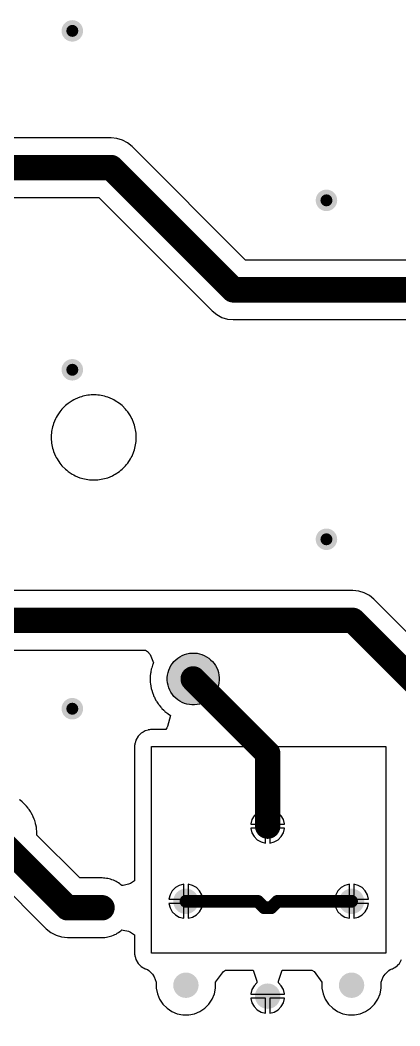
# Model space of a CAD drawing. Header units: inches. Extents: x 4.53 to 13.89, y 0.79 to 10.58.
# Drawn here: x 7.753 to 8.635, y 4.775 to 7.112 of the extents above; entities that cross this region are included whole.
import ezdxf

# ---------------------------------------------------------------- set-up
doc = ezdxf.new("R2010")
doc.units = ezdxf.units.IN
doc.header["$MEASUREMENT"] = 0
for name, color, linetype in [('Pad Holes', 156, 'Continuous'), ('Top Layer', 1, 'Continuous'), ('Via Holes', 16, 'Continuous')]:
    doc.layers.add(name, color=color, linetype=linetype)

# ---------------------------------------------------------------- blocks, each defined once
blk = doc.blocks.new('TEST_POINT_1_5MM_15')
at = {"layer": 'Top Layer'}
blk.add_hatch(color=1, dxfattribs=at).paths.add_polyline_path([(-0.003, -0.0602), (-0.0088, -0.0596), (-0.0146, -0.0585), (-0.0203, -0.0568), (-0.0258, -0.0545), (-0.031, -0.0517), (-0.0359, -0.0484), (-0.0405, -0.0447), (-0.0447, -0.0405), (-0.0484, -0.0359), (-0.0517, -0.031), (-0.0545, -0.0258), (-0.0568, -0.0203), (-0.0585, -0.0146), (-0.0596, -0.0088), (-0.0602, -0.003), (-0.0602, 0), (-0.0602, 0.003), (-0.0596, 0.0088), (-0.0585, 0.0146), (-0.0568, 0.0203), (-0.0545, 0.0258), (-0.0517, 0.031), (-0.0484, 0.0359), (-0.0447, 0.0405), (-0.0405, 0.0447), (-0.0359, 0.0484), (-0.031, 0.0517), (-0.0258, 0.0545), (-0.0203, 0.0568), (-0.0146, 0.0585), (-0.0088, 0.0596), (-0.003, 0.0602), (0, 0.0602), (0.003, 0.0602), (0.0088, 0.0596), (0.0146, 0.0585), (0.0203, 0.0568), (0.0258, 0.0545), (0.031, 0.0517), (0.0359, 0.0484), (0.0405, 0.0447), (0.0447, 0.0405), (0.0484, 0.0359), (0.0517, 0.031), (0.0545, 0.0258), (0.0568, 0.0203), (0.0585, 0.0146), (0.0596, 0.0088), (0.0602, 0.003), (0.0602, 0), (0.0602, -0.003), (0.0596, -0.0088), (0.0585, -0.0146), (0.0568, -0.0203), (0.0545, -0.0258), (0.0517, -0.031), (0.0484, -0.0359), (0.0447, -0.0405), (0.0405, -0.0447), (0.0359, -0.0484), (0.031, -0.0517), (0.0258, -0.0545), (0.0203, -0.0568), (0.0146, -0.0585), (0.0088, -0.0596), (0.003, -0.0602), (0, -0.0602)])
for p, q in [((-0.0405, 0.0447), (-0.0359, 0.0484)), ((-0.0359, 0.0484), (-0.031, 0.0517)), ((-0.031, 0.0517), (-0.0258, 0.0545)), ((-0.0258, 0.0545), (-0.0203, 0.0568)), ((-0.0203, 0.0568), (-0.0146, 0.0585)), ((-0.0146, 0.0585), (-0.0088, 0.0596)), ((-0.0088, 0.0596), (-0.003, 0.0602)), ((-0.003, 0.0602), (0, 0.0602)), ((0, 0.0602), (0.003, 0.0602)), ((0.003, 0.0602), (0.0088, 0.0596)), ((0.0088, 0.0596), (0.0146, 0.0585)), ((0.0146, 0.0585), (0.0203, 0.0568)), ((0.0203, 0.0568), (0.0258, 0.0545)), ((0.0258, 0.0545), (0.031, 0.0517)), ((0.031, 0.0517), (0.0359, 0.0484)), ((0.0359, 0.0484), (0.0405, 0.0447)), ((-0.0568, 0.0203), (-0.0545, 0.0258)), ((-0.0545, 0.0258), (-0.0517, 0.031)), ((-0.0517, 0.031), (-0.0484, 0.0359)), ((-0.0484, 0.0359), (-0.0447, 0.0405)), ((-0.0447, 0.0405), (-0.0405, 0.0447)), ((0.0405, 0.0447), (0.0447, 0.0405)), ((0.0447, 0.0405), (0.0484, 0.0359)), ((0.0484, 0.0359), (0.0517, 0.031)), ((0.0517, 0.031), (0.0545, 0.0258)), ((0.0545, 0.0258), (0.0568, 0.0203)), ((-0.0602, 0.003), (-0.0596, 0.0088)), ((-0.0602, 0), (-0.0602, 0.003)), ((-0.0602, -0.003), (-0.0602, 0)), ((-0.0596, 0.0088), (-0.0585, 0.0146)), ((-0.0585, 0.0146), (-0.0568, 0.0203)), ((0.0568, 0.0203), (0.0585, 0.0146)), ((0.0585, 0.0146), (0.0596, 0.0088)), ((0.0596, 0.0088), (0.0602, 0.003)), ((0.0602, 0.003), (0.0602, 0)), ((0.0602, 0), (0.0602, -0.003)), ((-0.0596, -0.0088), (-0.0602, -0.003)), ((-0.0585, -0.0146), (-0.0596, -0.0088)), ((-0.0568, -0.0203), (-0.0585, -0.0146)), ((-0.0545, -0.0258), (-0.0568, -0.0203)), ((0.0568, -0.0203), (0.0545, -0.0258)), ((0.0585, -0.0146), (0.0568, -0.0203)), ((0.0596, -0.0088), (0.0585, -0.0146)), ((0.0602, -0.003), (0.0596, -0.0088)), ((-0.0517, -0.031), (-0.0545, -0.0258)), ((-0.0484, -0.0359), (-0.0517, -0.031)), ((-0.0447, -0.0405), (-0.0484, -0.0359)), ((-0.0405, -0.0447), (-0.0447, -0.0405)), ((-0.0359, -0.0484), (-0.0405, -0.0447)), ((0.0405, -0.0447), (0.0359, -0.0484)), ((0.0447, -0.0405), (0.0405, -0.0447)), ((0.0484, -0.0359), (0.0447, -0.0405)), ((0.0517, -0.031), (0.0484, -0.0359)), ((0.0545, -0.0258), (0.0517, -0.031)), ((-0.031, -0.0517), (-0.0359, -0.0484)), ((-0.0258, -0.0545), (-0.031, -0.0517)), ((-0.0203, -0.0568), (-0.0258, -0.0545)), ((-0.0146, -0.0585), (-0.0203, -0.0568)), ((-0.0088, -0.0596), (-0.0146, -0.0585)), ((-0.003, -0.0602), (-0.0088, -0.0596)), ((0, -0.0602), (-0.003, -0.0602)), ((0, -0.0602), (0, -0.0602)), ((0.003, -0.0602), (0, -0.0602)), ((0.0088, -0.0596), (0.003, -0.0602)), ((0.0146, -0.0585), (0.0088, -0.0596)), ((0.0203, -0.0568), (0.0146, -0.0585)), ((0.0258, -0.0545), (0.0203, -0.0568)), ((0.031, -0.0517), (0.0258, -0.0545)), ((0.0359, -0.0484), (0.031, -0.0517))]:
    blk.add_line(p, q, dxfattribs=at)
blk = doc.blocks.new('RES_2W_VERTICAL_96')
at = {"layer": 'Pad Holes'}
h = blk.add_hatch(color=7, dxfattribs=at)
edge = h.paths.add_edge_path()
edge.add_arc((0, 0), 0.0197, 0, 360)
h = blk.add_hatch(color=7, dxfattribs=at)
edge = h.paths.add_edge_path()
edge.add_arc((0.195, 0), 0.0197, 0, 360)
at = {"layer": 'Top Layer'}
h = blk.add_hatch(color=1, dxfattribs=at)
edge = h.paths.add_edge_path()
edge.add_arc((0, 0), 0.0295, 0, 360)
h = blk.add_hatch(color=1, dxfattribs=at)
edge = h.paths.add_edge_path()
edge.add_arc((0.195, 0), 0.0295, 0, 360)
blk = doc.blocks.new('RES_2W_VERTICAL_100')
at = {"layer": 'Pad Holes'}
h = blk.add_hatch(color=7, dxfattribs=at)
edge = h.paths.add_edge_path()
edge.add_arc((0, 0), 0.0197, 0, 360)
h = blk.add_hatch(color=7, dxfattribs=at)
edge = h.paths.add_edge_path()
edge.add_arc((0.195, 0), 0.0197, 0, 360)
at = {"layer": 'Top Layer'}
h = blk.add_hatch(color=1, dxfattribs=at)
edge = h.paths.add_edge_path()
edge.add_arc((0, 0), 0.0295, 0, 360)
h = blk.add_hatch(color=1, dxfattribs=at)
edge = h.paths.add_edge_path()
edge.add_arc((0.195, 0), 0.0295, 0, 360)
blk = doc.blocks.new('CAP_PANASSONIC_100N_450V_106')
at = {"layer": 'Pad Holes'}
h = blk.add_hatch(color=7, dxfattribs=at)
edge = h.paths.add_edge_path()
edge.add_arc((0, 0), 0.0197, 0, 360)
h = blk.add_hatch(color=7, dxfattribs=at)
edge = h.paths.add_edge_path()
edge.add_arc((0.395, 0), 0.0197, 0, 360)
at = {"layer": 'Top Layer'}
h = blk.add_hatch(color=1, dxfattribs=at)
edge = h.paths.add_edge_path()
edge.add_arc((0, 0), 0.0295, 0, 360)
h = blk.add_hatch(color=1, dxfattribs=at)
edge = h.paths.add_edge_path()
edge.add_arc((0.395, 0), 0.0295, 0, 360)
blk = doc.blocks.new('CAP_PANASSONIC_100N_450V_118')
at = {"layer": 'Pad Holes'}
h = blk.add_hatch(color=7, dxfattribs=at)
edge = h.paths.add_edge_path()
edge.add_arc((0, 0), 0.0197, 0, 360)
h = blk.add_hatch(color=7, dxfattribs=at)
edge = h.paths.add_edge_path()
edge.add_arc((0.395, 0), 0.0197, 0, 360)
at = {"layer": 'Top Layer'}
h = blk.add_hatch(color=1, dxfattribs=at)
edge = h.paths.add_edge_path()
edge.add_arc((0, 0), 0.0295, 0, 360)
h = blk.add_hatch(color=1, dxfattribs=at)
edge = h.paths.add_edge_path()
edge.add_arc((0.395, 0), 0.0295, 0, 360)

msp = doc.modelspace()

# ---------------------------------------------------------------- hatches: boundary and pattern name
at = {"layer": 'Top Layer'}
h = msp.add_hatch(color=1, dxfattribs=at)
edge = h.paths.add_edge_path()
edge.add_arc((7.874, 7.0866), 0.025, 0, 360)
h = msp.add_hatch(color=1, dxfattribs=at)
edge = h.paths.add_edge_path()
edge.add_arc((8.4646, 6.6929), 0.025, 0, 360)
h = msp.add_hatch(color=1, dxfattribs=at)
edge = h.paths.add_edge_path()
edge.add_arc((7.874, 6.2992), 0.025, 0, 360)
h = msp.add_hatch(color=1, dxfattribs=at)
edge = h.paths.add_edge_path()
edge.add_arc((8.4646, 5.9055), 0.025, 0, 360)
h = msp.add_hatch(color=1, dxfattribs=at)
edge = h.paths.add_edge_path()
edge.add_arc((7.874, 5.5118), 0.025, 0, 360)
at = {"layer": 'Via Holes'}
h = msp.add_hatch(color=7, dxfattribs=at)
edge = h.paths.add_edge_path()
edge.add_arc((7.874, 7.0866), 0.014, 0, 360)
h = msp.add_hatch(color=7, dxfattribs=at)
edge = h.paths.add_edge_path()
edge.add_arc((8.4646, 6.6929), 0.014, 0, 360)
h = msp.add_hatch(color=7, dxfattribs=at)
edge = h.paths.add_edge_path()
edge.add_arc((7.874, 6.2992), 0.014, 0, 360)
h = msp.add_hatch(color=7, dxfattribs=at)
edge = h.paths.add_edge_path()
edge.add_arc((8.4646, 5.9055), 0.014, 0, 360)
h = msp.add_hatch(color=7, dxfattribs=at)
edge = h.paths.add_edge_path()
edge.add_arc((7.874, 5.5118), 0.014, 0, 360)

# ---------------------------------------------------------------- linework, layer by layer
at = {"layer": 'Top Layer'}
for p, q in [((7.964, 6.8382), (6.749, 6.8382)), ((7.9775, 6.8369), (7.964, 6.8382)), ((7.9905, 6.833), (7.9775, 6.8369)), ((8.0025, 6.8266), (7.9905, 6.833)), ((8.013, 6.818), (8.0025, 6.8266)), ((8.2767, 6.5542), (8.013, 6.818)), ((6.7777, 6.6998), (7.9353, 6.6998)), ((7.9353, 6.6998), (8.199, 6.436)), ((8.9868, 6.5542), (8.2767, 6.5542)), ((8.199, 6.436), (8.2095, 6.4274)), ((8.2095, 6.4274), (8.2215, 6.421)), ((8.2215, 6.421), (8.2345, 6.4171)), ((8.2345, 6.4171), (8.248, 6.4158)), ((8.248, 6.4158), (9.544, 6.4158)), ((7.9102, 6.24), (7.8988, 6.2377)), ((7.9141, 6.2403), (7.9102, 6.24)), ((7.918, 6.2408), (7.9141, 6.2403)), ((7.9296, 6.2408), (7.918, 6.2408)), ((7.9335, 6.2403), (7.9296, 6.2408)), ((7.9374, 6.24), (7.9335, 6.2403)), ((7.9488, 6.2377), (7.9374, 6.24)), ((7.8581, 6.2159), (7.8499, 6.2077)), ((7.8612, 6.2183), (7.8581, 6.2159)), ((7.8641, 6.2209), (7.8612, 6.2183)), ((7.8738, 6.2273), (7.8641, 6.2209)), ((7.8773, 6.2291), (7.8738, 6.2273)), ((7.8806, 6.231), (7.8773, 6.2291)), ((7.8914, 6.2355), (7.8806, 6.231)), ((7.8951, 6.2365), (7.8914, 6.2355)), ((7.8988, 6.2377), (7.8951, 6.2365)), ((7.9525, 6.2365), (7.9488, 6.2377)), ((7.9562, 6.2355), (7.9525, 6.2365)), ((7.967, 6.231), (7.9562, 6.2355)), ((7.9703, 6.2291), (7.967, 6.231)), ((7.9738, 6.2273), (7.9703, 6.2291)), ((7.9835, 6.2209), (7.9738, 6.2273)), ((7.9864, 6.2183), (7.9835, 6.2209)), ((7.9895, 6.2159), (7.9864, 6.2183)), ((7.9978, 6.2077), (7.9895, 6.2159)), ((7.8449, 6.2017), (7.8385, 6.192)), ((7.8475, 6.2046), (7.8449, 6.2017)), ((7.8499, 6.2077), (7.8475, 6.2046)), ((8.0001, 6.2046), (7.9978, 6.2077)), ((8.0027, 6.2017), (8.0001, 6.2046)), ((8.0092, 6.192), (8.0027, 6.2017)), ((7.8293, 6.1707), (7.8281, 6.167)), ((7.8303, 6.1744), (7.8293, 6.1707)), ((7.8348, 6.1852), (7.8303, 6.1744)), ((7.8367, 6.1885), (7.8348, 6.1852)), ((7.8385, 6.192), (7.8367, 6.1885)), ((8.0109, 6.1885), (8.0092, 6.192)), ((8.0128, 6.1852), (8.0109, 6.1885)), ((8.0173, 6.1744), (8.0128, 6.1852)), ((8.0183, 6.1707), (8.0173, 6.1744)), ((8.0195, 6.167), (8.0183, 6.1707)), ((7.8255, 6.1517), (7.825, 6.1478)), ((7.825, 6.1478), (7.825, 6.1362)), ((7.8258, 6.1556), (7.8255, 6.1517)), ((7.8281, 6.167), (7.8258, 6.1556)), ((8.0218, 6.1556), (8.0195, 6.167)), ((8.0221, 6.1517), (8.0218, 6.1556)), ((8.0226, 6.1478), (8.0221, 6.1517)), ((8.0226, 6.1362), (8.0226, 6.1478)), ((7.825, 6.1362), (7.8255, 6.1323)), ((7.8255, 6.1323), (7.8258, 6.1284)), ((7.8258, 6.1284), (7.8281, 6.117)), ((8.0195, 6.117), (8.0218, 6.1284)), ((8.0218, 6.1284), (8.0221, 6.1323)), ((8.0221, 6.1323), (8.0226, 6.1362)), ((7.8281, 6.117), (7.8293, 6.1133)), ((7.8293, 6.1133), (7.8303, 6.1096)), ((7.8303, 6.1096), (7.8348, 6.0988)), ((7.8348, 6.0988), (7.8367, 6.0955)), ((8.0109, 6.0955), (8.0128, 6.0988)), ((8.0128, 6.0988), (8.0173, 6.1096)), ((8.0173, 6.1096), (8.0183, 6.1133)), ((8.0183, 6.1133), (8.0195, 6.117)), ((7.8367, 6.0955), (7.8385, 6.092)), ((7.8385, 6.092), (7.8449, 6.0823)), ((7.8449, 6.0823), (7.8475, 6.0794)), ((7.8475, 6.0794), (7.8499, 6.0763)), ((7.8499, 6.0763), (7.8581, 6.068)), ((7.9895, 6.068), (7.9978, 6.0763)), ((7.9978, 6.0763), (8.0001, 6.0794)), ((8.0001, 6.0794), (8.0027, 6.0823)), ((8.0027, 6.0823), (8.0092, 6.092)), ((8.0092, 6.092), (8.0109, 6.0955)), ((7.8581, 6.068), (7.8612, 6.0657)), ((7.8612, 6.0657), (7.8641, 6.0631)), ((7.8641, 6.0631), (7.8738, 6.0566)), ((7.8738, 6.0566), (7.8773, 6.0549)), ((7.8773, 6.0549), (7.8806, 6.053)), ((7.8806, 6.053), (7.8914, 6.0485)), ((7.9562, 6.0485), (7.967, 6.053)), ((7.967, 6.053), (7.9703, 6.0549)), ((7.9703, 6.0549), (7.9738, 6.0566)), ((7.9738, 6.0566), (7.9835, 6.0631)), ((7.9835, 6.0631), (7.9864, 6.0657)), ((7.9864, 6.0657), (7.9895, 6.068)), ((7.8914, 6.0485), (7.8951, 6.0475)), ((7.8951, 6.0475), (7.8988, 6.0463)), ((7.8988, 6.0463), (7.9102, 6.044)), ((7.9102, 6.044), (7.9141, 6.0437)), ((7.9141, 6.0437), (7.918, 6.0432)), ((7.918, 6.0432), (7.9296, 6.0432)), ((7.9296, 6.0432), (7.9335, 6.0437)), ((7.9335, 6.0437), (7.9374, 6.044)), ((7.9374, 6.044), (7.9488, 6.0463)), ((7.9488, 6.0463), (7.9525, 6.0475)), ((7.9525, 6.0475), (7.9562, 6.0485)), ((8.526, 5.7862), (7.592, 5.7862)), ((8.5395, 5.7849), (8.526, 5.7862)), ((8.5525, 5.781), (8.5395, 5.7849)), ((8.5645, 5.7746), (8.5525, 5.781)), ((8.575, 5.766), (8.5645, 5.7746)), ((9.023, 5.3179), (8.575, 5.766)), ((7.6207, 5.6478), (8.0442, 5.6478)), ((8.0442, 5.6478), (8.049, 5.6444)), ((8.049, 5.6444), (8.0549, 5.6376)), ((8.0549, 5.6376), (8.0623, 5.6182)), ((8.0602, 5.6128), (8.0585, 5.6072)), ((8.0611, 5.6146), (8.0602, 5.6128)), ((8.0616, 5.6165), (8.0611, 5.6146)), ((8.0623, 5.6182), (8.0616, 5.6165)), ((8.0553, 5.5859), (8.0551, 5.584)), ((8.0559, 5.5937), (8.0553, 5.5879)), ((8.0553, 5.5879), (8.0553, 5.5859)), ((8.0563, 5.5956), (8.0559, 5.5937)), ((8.0564, 5.5976), (8.0563, 5.5956)), ((8.0576, 5.6034), (8.0564, 5.5976)), ((8.0582, 5.6052), (8.0576, 5.6034)), ((8.0585, 5.6072), (8.0582, 5.6052)), ((8.0551, 5.584), (8.0551, 5.578)), ((8.0551, 5.578), (8.0553, 5.5761)), ((8.0553, 5.5761), (8.0553, 5.5741)), ((8.0553, 5.5741), (8.0559, 5.5683)), ((8.0559, 5.5683), (8.0563, 5.5664)), ((8.0563, 5.5664), (8.0564, 5.5644)), ((8.0564, 5.5644), (8.0576, 5.5586)), ((8.0576, 5.5586), (8.0582, 5.5568)), ((8.0582, 5.5568), (8.0585, 5.5548)), ((8.0585, 5.5548), (8.0602, 5.5492)), ((8.0602, 5.5492), (8.0611, 5.5474)), ((8.0611, 5.5474), (8.0616, 5.5455)), ((8.0616, 5.5455), (8.0638, 5.54)), ((8.0638, 5.54), (8.0648, 5.5383)), ((8.0648, 5.5383), (8.0655, 5.5365)), ((8.0655, 5.5365), (8.0683, 5.5313)), ((8.0683, 5.5313), (8.0694, 5.5297)), ((8.0694, 5.5297), (8.0703, 5.5279)), ((8.0703, 5.5279), (8.0736, 5.523)), ((8.0736, 5.523), (8.0749, 5.5216)), ((8.0749, 5.5216), (8.0759, 5.5199)), ((8.0759, 5.5199), (8.0796, 5.5153)), ((8.0796, 5.5153), (8.0811, 5.514)), ((8.0811, 5.514), (8.0823, 5.5124)), ((8.0823, 5.5124), (8.0864, 5.5083)), ((8.0864, 5.5083), (8.088, 5.5071)), ((8.088, 5.5071), (8.0893, 5.5056)), ((8.0893, 5.5056), (8.0939, 5.5019)), ((8.0939, 5.5019), (8.0956, 5.5009)), ((8.1019, 5.4963), (8.0952, 5.4705)), ((8.0956, 5.5009), (8.097, 5.4996)), ((8.097, 5.4996), (8.1019, 5.4963)), ((8.0952, 5.4705), (8.0938, 5.4671)), ((8.0268, 5.4479), (8.0216, 5.4389)), ((8.0312, 5.4523), (8.0268, 5.4479)), ((8.0341, 5.4552), (8.0312, 5.4523)), ((8.0383, 5.4576), (8.0341, 5.4552)), ((8.0341, 5.4552), (8.0341, 5.4552)), ((8.0341, 5.4552), (8.0341, 5.4552)), ((8.0431, 5.4604), (8.0383, 5.4576)), ((8.0501, 5.4622), (8.0431, 5.4604)), ((8.0431, 5.4604), (8.0431, 5.4604)), ((8.0431, 5.4604), (8.0431, 5.4604)), ((8.0503, 5.4624), (8.0501, 5.4622)), ((8.0506, 5.4624), (8.0503, 5.4624)), ((8.0531, 5.4631), (8.0506, 5.4624)), ((8.0554, 5.4634), (8.0531, 5.4631)), ((8.0531, 5.4631), (8.0531, 5.4631)), ((8.0531, 5.4631), (8.0531, 5.4631)), ((8.058, 5.4634), (8.0554, 5.4634)), ((8.0606, 5.4637), (8.058, 5.4634)), ((8.0917, 5.4637), (8.0606, 5.4637)), ((8.0938, 5.4671), (8.0917, 5.4637)), ((8.0186, 5.424), (8.0183, 5.4214)), ((8.0183, 5.4214), (8.0183, 5.1121)), ((8.0189, 5.4289), (8.0186, 5.4266)), ((8.0186, 5.4266), (8.0186, 5.424)), ((8.0196, 5.4314), (8.0189, 5.4289)), ((8.0189, 5.4289), (8.0189, 5.4289)), ((8.0189, 5.4289), (8.0189, 5.4289)), ((8.0198, 5.4319), (8.0196, 5.4317)), ((8.0196, 5.4317), (8.0196, 5.4314)), ((8.0216, 5.4389), (8.0198, 5.4319)), ((8.0216, 5.4389), (8.0216, 5.4389)), ((8.0216, 5.4389), (8.0216, 5.4389)), ((8.058, 5.4214), (8.0583, 5.4237)), ((8.058, 4.9868), (8.058, 5.4214)), ((8.0583, 5.4237), (8.0606, 5.424)), ((8.0606, 5.424), (8.603, 5.424)), ((8.603, 5.424), (8.603, 4.981)), ((7.7531, 5.2991), (7.7514, 5.3001)), ((7.7577, 5.2954), (7.7531, 5.2991)), ((7.759, 5.2939), (7.7577, 5.2954)), ((7.7606, 5.2927), (7.759, 5.2939)), ((7.7647, 5.2886), (7.7606, 5.2927)), ((7.7659, 5.287), (7.7647, 5.2886)), ((7.7674, 5.2857), (7.7659, 5.287)), ((7.7711, 5.2811), (7.7674, 5.2857)), ((7.7721, 5.2794), (7.7711, 5.2811)), ((7.7734, 5.278), (7.7721, 5.2794)), ((7.7767, 5.2731), (7.7734, 5.278)), ((7.7776, 5.2713), (7.7767, 5.2731)), ((7.7787, 5.2697), (7.7776, 5.2713)), ((7.7815, 5.2645), (7.7787, 5.2697)), ((7.7822, 5.2627), (7.7815, 5.2645)), ((7.7832, 5.261), (7.7822, 5.2627)), ((7.7854, 5.2555), (7.7832, 5.261)), ((8.2964, 5.2633), (8.2912, 5.2543)), ((8.3037, 5.2706), (8.2964, 5.2633)), ((8.3127, 5.2758), (8.3037, 5.2706)), ((8.3228, 5.2785), (8.3127, 5.2758)), ((8.323, 5.2785), (8.3228, 5.2785)), ((8.323, 5.244), (8.323, 5.2785)), ((8.3332, 5.2785), (8.333, 5.2785)), ((8.333, 5.2785), (8.333, 5.244)), ((8.3433, 5.2758), (8.3332, 5.2785)), ((8.3523, 5.2706), (8.3433, 5.2758)), ((8.3596, 5.2633), (8.3523, 5.2706)), ((8.3648, 5.2543), (8.3596, 5.2633)), ((7.7859, 5.2536), (7.7854, 5.2555)), ((7.7868, 5.2518), (7.7859, 5.2536)), ((7.7885, 5.2462), (7.7868, 5.2518)), ((7.7888, 5.2442), (7.7885, 5.2462)), ((7.7894, 5.2424), (7.7888, 5.2442)), ((7.7906, 5.2366), (7.7894, 5.2424)), ((7.7907, 5.2346), (7.7906, 5.2366)), ((7.7911, 5.2327), (7.7907, 5.2346)), ((8.2912, 5.2543), (8.2885, 5.2442)), ((8.2885, 5.2442), (8.2885, 5.244)), ((8.2885, 5.244), (8.323, 5.244)), ((8.333, 5.244), (8.3675, 5.244)), ((8.3675, 5.2442), (8.3648, 5.2543)), ((8.3675, 5.244), (8.3675, 5.2442)), ((7.7917, 5.2269), (7.7911, 5.2327)), ((7.7917, 5.2249), (7.7917, 5.2269)), ((7.7919, 5.223), (7.7917, 5.2249)), ((7.7919, 5.218), (7.7919, 5.223)), ((7.8912, 5.1187), (7.7919, 5.218)), ((8.323, 5.234), (8.2885, 5.234)), ((8.2885, 5.234), (8.2885, 5.2338)), ((8.2885, 5.2338), (8.2912, 5.2237)), ((8.2912, 5.2237), (8.2964, 5.2147)), ((8.2964, 5.2147), (8.3037, 5.2074)), ((8.323, 5.1995), (8.323, 5.234)), ((8.3675, 5.234), (8.333, 5.234)), ((8.333, 5.234), (8.333, 5.1995)), ((8.3523, 5.2074), (8.3596, 5.2147)), ((8.3596, 5.2147), (8.3648, 5.2237)), ((8.3648, 5.2237), (8.3675, 5.2338)), ((8.3675, 5.2338), (8.3675, 5.234)), ((8.3037, 5.2074), (8.3127, 5.2022)), ((8.3127, 5.2022), (8.3228, 5.1995)), ((8.3228, 5.1995), (8.323, 5.1995)), ((8.333, 5.1995), (8.3332, 5.1995)), ((8.3332, 5.1995), (8.3433, 5.2022)), ((8.3433, 5.2022), (8.3523, 5.2074)), ((7.694, 5.1201), (7.8136, 5.0005)), ((7.943, 5.1187), (7.8912, 5.1187)), ((7.9464, 5.1183), (7.943, 5.1187)), ((7.9498, 5.1183), (7.9464, 5.1183)), ((7.9531, 5.1177), (7.9498, 5.1183)), ((7.9565, 5.1173), (7.9531, 5.1177)), ((7.9598, 5.1163), (7.9565, 5.1173)), ((7.9631, 5.1157), (7.9598, 5.1163)), ((7.9662, 5.1144), (7.9631, 5.1157)), ((7.9695, 5.1134), (7.9662, 5.1144)), ((7.9725, 5.1118), (7.9695, 5.1134)), ((7.9756, 5.1105), (7.9725, 5.1118)), ((7.9785, 5.1086), (7.9756, 5.1105)), ((7.9815, 5.107), (7.9785, 5.1086)), ((7.9841, 5.1048), (7.9815, 5.107)), ((7.9869, 5.1029), (7.9841, 5.1048)), ((7.9888, 5.1011), (7.9869, 5.1029)), ((7.9923, 5.1012), (7.9888, 5.1011)), ((8.0044, 5.1039), (7.9923, 5.1012)), ((8.0095, 5.1061), (8.0044, 5.1039)), ((8.0183, 5.1121), (8.0095, 5.1061)), ((8.1137, 5.0961), (8.1064, 5.0887)), ((8.1227, 5.1013), (8.1137, 5.0961)), ((8.1328, 5.104), (8.1227, 5.1013)), ((8.133, 5.104), (8.1328, 5.104)), ((8.133, 5.0694), (8.133, 5.104)), ((8.1432, 5.104), (8.143, 5.104)), ((8.143, 5.104), (8.143, 5.0694)), ((8.1533, 5.1013), (8.1432, 5.104)), ((8.1623, 5.0961), (8.1533, 5.1013)), ((8.1696, 5.0887), (8.1623, 5.0961)), ((8.4987, 5.0961), (8.4914, 5.0887)), ((8.5077, 5.1013), (8.4987, 5.0961)), ((8.5178, 5.104), (8.5077, 5.1013)), ((8.518, 5.104), (8.5178, 5.104)), ((8.518, 5.0694), (8.518, 5.104)), ((8.5282, 5.104), (8.528, 5.104)), ((8.528, 5.104), (8.528, 5.0694)), ((8.5383, 5.1013), (8.5282, 5.104)), ((8.5473, 5.0961), (8.5383, 5.1013)), ((8.5546, 5.0887), (8.5473, 5.0961)), ((8.1012, 5.0797), (8.0985, 5.0696)), ((8.1064, 5.0887), (8.1012, 5.0797)), ((8.1748, 5.0797), (8.1696, 5.0887)), ((8.1775, 5.0696), (8.1748, 5.0797)), ((8.4862, 5.0797), (8.4835, 5.0696)), ((8.4914, 5.0887), (8.4862, 5.0797)), ((8.5598, 5.0797), (8.5546, 5.0887)), ((8.5625, 5.0696), (8.5598, 5.0797)), ((8.0985, 5.0696), (8.0985, 5.0694)), ((8.0985, 5.0694), (8.133, 5.0694)), ((8.133, 5.0594), (8.0985, 5.0594)), ((8.0985, 5.0594), (8.0985, 5.0592)), ((8.0985, 5.0592), (8.1012, 5.0492)), ((8.1012, 5.0492), (8.1064, 5.0402)), ((8.133, 5.0249), (8.133, 5.0594)), ((8.143, 5.0694), (8.1775, 5.0694)), ((8.1775, 5.0594), (8.143, 5.0594)), ((8.143, 5.0594), (8.143, 5.0249)), ((8.1696, 5.0402), (8.1748, 5.0492)), ((8.1748, 5.0492), (8.1775, 5.0592)), ((8.1775, 5.0694), (8.1775, 5.0696)), ((8.1775, 5.0592), (8.1775, 5.0594)), ((8.4835, 5.0696), (8.4835, 5.0694)), ((8.4835, 5.0694), (8.518, 5.0694)), ((8.518, 5.0594), (8.4835, 5.0594)), ((8.4835, 5.0594), (8.4835, 5.0592)), ((8.4835, 5.0592), (8.4862, 5.0492)), ((8.4862, 5.0492), (8.4914, 5.0402)), ((8.518, 5.0249), (8.518, 5.0594)), ((8.528, 5.0694), (8.5625, 5.0694)), ((8.5625, 5.0594), (8.528, 5.0594)), ((8.528, 5.0594), (8.528, 5.0249)), ((8.5546, 5.0402), (8.5598, 5.0492)), ((8.5598, 5.0492), (8.5625, 5.0592)), ((8.5625, 5.0694), (8.5625, 5.0696)), ((8.5625, 5.0592), (8.5625, 5.0594)), ((8.1064, 5.0402), (8.1137, 5.0328)), ((8.1137, 5.0328), (8.1227, 5.0276)), ((8.1227, 5.0276), (8.1328, 5.0249)), ((8.1328, 5.0249), (8.133, 5.0249)), ((8.143, 5.0249), (8.1432, 5.0249)), ((8.1432, 5.0249), (8.1533, 5.0276)), ((8.1533, 5.0276), (8.1623, 5.0328)), ((8.1623, 5.0328), (8.1696, 5.0402)), ((8.4914, 5.0402), (8.4987, 5.0328)), ((8.4987, 5.0328), (8.5077, 5.0276)), ((8.5077, 5.0276), (8.5178, 5.0249)), ((8.5178, 5.0249), (8.518, 5.0249)), ((8.528, 5.0249), (8.5282, 5.0249)), ((8.5282, 5.0249), (8.5383, 5.0276)), ((8.5383, 5.0276), (8.5473, 5.0328)), ((8.5473, 5.0328), (8.5546, 5.0402)), ((7.8136, 5.0005), (7.8241, 4.9919)), ((7.8241, 4.9919), (7.8361, 4.9855)), ((7.8361, 4.9855), (7.8491, 4.9815)), ((7.8491, 4.9815), (7.8626, 4.9802)), ((7.8626, 4.9802), (7.943, 4.9802)), ((7.943, 4.9802), (7.9464, 4.9805)), ((7.9464, 4.9805), (7.9498, 4.9805)), ((7.9498, 4.9805), (7.9531, 4.9812)), ((7.9531, 4.9812), (7.9565, 4.9815)), ((7.9565, 4.9815), (7.9598, 4.9825)), ((7.9598, 4.9825), (7.9631, 4.9832)), ((7.9631, 4.9832), (7.9662, 4.9845)), ((7.9662, 4.9845), (7.9695, 4.9855)), ((7.9695, 4.9855), (7.9725, 4.9871)), ((7.9725, 4.9871), (7.9756, 4.9884)), ((7.9756, 4.9884), (7.9785, 4.9903)), ((7.9785, 4.9903), (7.9815, 4.9919)), ((7.9815, 4.9919), (7.9841, 4.994)), ((7.9841, 4.994), (7.9869, 4.9959)), ((7.9869, 4.9959), (7.9888, 4.9978)), ((7.9888, 4.9978), (7.9923, 4.9977)), ((7.9923, 4.9977), (8.0044, 4.995)), ((8.0044, 4.995), (8.0095, 4.9927)), ((8.0095, 4.9927), (8.0183, 4.9868)), ((8.0183, 4.9868), (8.0183, 4.9466)), ((8.058, 4.9466), (8.058, 4.9868)), ((8.603, 4.981), (8.603, 4.9466)), ((8.0183, 4.9466), (8.0186, 4.944)), ((8.0186, 4.944), (8.0186, 4.9414)), ((8.0186, 4.9414), (8.0189, 4.9391)), ((8.0189, 4.9391), (8.0196, 4.9365)), ((8.0196, 4.9365), (8.0196, 4.9363)), ((8.0196, 4.9363), (8.0197, 4.9361)), ((8.0197, 4.9361), (8.0216, 4.929)), ((8.0583, 4.9442), (8.058, 4.9466)), ((8.0589, 4.944), (8.0583, 4.9442)), ((8.6021, 4.944), (8.0589, 4.944)), ((8.6027, 4.9442), (8.6021, 4.944)), ((8.603, 4.9466), (8.6027, 4.9442)), ((8.0216, 4.929), (8.0268, 4.9201)), ((8.0268, 4.9201), (8.0303, 4.9165)), ((8.0303, 4.9165), (8.0308, 4.9159)), ((8.0308, 4.9159), (8.0314, 4.9154)), ((8.0314, 4.9154), (8.0341, 4.9127)), ((8.0341, 4.9127), (8.0375, 4.9108)), ((8.0375, 4.9108), (8.039, 4.9096)), ((8.039, 4.9096), (8.0409, 4.9089)), ((8.0409, 4.9089), (8.0431, 4.9076)), ((8.0431, 4.9076), (8.0437, 4.9073)), ((8.0437, 4.9073), (8.0462, 4.9066)), ((8.6148, 4.9066), (8.6173, 4.9073)), ((8.6173, 4.9073), (8.6179, 4.9076)), ((8.6179, 4.9076), (8.6201, 4.9089)), ((8.6201, 4.9089), (8.622, 4.9096)), ((8.622, 4.9096), (8.6235, 4.9108)), ((8.6235, 4.9108), (8.6269, 4.9127)), ((8.6269, 4.9127), (8.6296, 4.9154)), ((8.6296, 4.9154), (8.6302, 4.9159)), ((8.6302, 4.9159), (8.6307, 4.9165)), ((8.6307, 4.9165), (8.6342, 4.9201)), ((8.6342, 4.9201), (8.6394, 4.929)), ((8.0462, 4.9066), (8.0486, 4.9056)), ((8.0486, 4.9056), (8.0516, 4.9036)), ((8.0516, 4.9036), (8.0603, 4.895)), ((8.0603, 4.895), (8.0645, 4.8888)), ((8.0645, 4.8888), (8.0645, 4.8888)), ((8.0645, 4.8888), (8.0691, 4.8762)), ((8.2069, 4.8762), (8.2252, 4.9015)), ((8.2252, 4.9015), (8.2301, 4.9043)), ((8.2301, 4.9043), (8.2943, 4.9043)), ((8.2943, 4.9043), (8.3027, 4.8788)), ((8.3533, 4.8788), (8.3617, 4.9043)), ((8.3617, 4.9043), (8.4309, 4.9043)), ((8.4309, 4.9043), (8.4358, 4.9015)), ((8.4358, 4.9015), (8.4541, 4.8762)), ((8.5919, 4.8762), (8.5965, 4.8888)), ((8.5965, 4.8888), (8.6007, 4.895)), ((8.5965, 4.8888), (8.5965, 4.8888)), ((8.6007, 4.895), (8.6094, 4.9036)), ((8.6094, 4.9036), (8.6124, 4.9056)), ((8.6124, 4.9056), (8.6148, 4.9066)), ((8.0691, 4.8762), (8.0691, 4.8626)), ((8.0691, 4.8626), (8.0718, 4.8493)), ((8.2042, 4.8493), (8.2069, 4.8626)), ((8.2069, 4.8626), (8.2069, 4.8762)), ((8.2964, 4.8683), (8.2912, 4.8593)), ((8.3029, 4.8748), (8.2964, 4.8683)), ((8.3027, 4.8788), (8.3029, 4.8748)), ((8.3531, 4.8748), (8.3533, 4.8788)), ((8.3596, 4.8683), (8.3531, 4.8748)), ((8.3648, 4.8593), (8.3596, 4.8683)), ((8.4541, 4.8762), (8.4541, 4.8626)), ((8.4541, 4.8626), (8.4568, 4.8493)), ((8.5892, 4.8493), (8.5919, 4.8626)), ((8.5919, 4.8626), (8.5919, 4.8762)), ((8.0718, 4.8493), (8.0769, 4.8368)), ((8.1991, 4.8368), (8.2042, 4.8493)), ((8.2912, 4.8593), (8.2885, 4.8492)), ((8.2885, 4.8492), (8.2885, 4.849)), ((8.2885, 4.849), (8.328, 4.849)), ((8.323, 4.839), (8.2885, 4.839)), ((8.2885, 4.839), (8.2885, 4.8388)), ((8.2885, 4.8388), (8.2912, 4.8287)), ((8.323, 4.8045), (8.323, 4.839)), ((8.328, 4.849), (8.3675, 4.849)), ((8.3675, 4.839), (8.333, 4.839)), ((8.333, 4.839), (8.333, 4.8045)), ((8.3675, 4.8492), (8.3648, 4.8593)), ((8.3648, 4.8287), (8.3675, 4.8388)), ((8.3675, 4.849), (8.3675, 4.8492)), ((8.3675, 4.8388), (8.3675, 4.839)), ((8.4568, 4.8493), (8.4619, 4.8368)), ((8.5841, 4.8368), (8.5892, 4.8493)), ((8.0769, 4.8368), (8.0845, 4.8255)), ((8.0845, 4.8255), (8.0941, 4.8159)), ((8.0941, 4.8159), (8.1054, 4.8084)), ((8.1706, 4.8084), (8.1819, 4.8159)), ((8.1819, 4.8159), (8.1915, 4.8255)), ((8.1915, 4.8255), (8.1991, 4.8368)), ((8.2912, 4.8287), (8.2964, 4.8197)), ((8.2964, 4.8197), (8.3037, 4.8124)), ((8.3523, 4.8124), (8.3596, 4.8197)), ((8.3596, 4.8197), (8.3648, 4.8287)), ((8.4619, 4.8368), (8.4695, 4.8255)), ((8.4695, 4.8255), (8.4791, 4.8159)), ((8.4791, 4.8159), (8.4904, 4.8084)), ((8.5556, 4.8084), (8.5669, 4.8159)), ((8.5669, 4.8159), (8.5765, 4.8255)), ((8.5765, 4.8255), (8.5841, 4.8368)), ((8.1054, 4.8084), (8.1179, 4.8032)), ((8.1179, 4.8032), (8.1312, 4.8005)), ((8.1312, 4.8005), (8.1448, 4.8005)), ((8.1448, 4.8005), (8.1581, 4.8032)), ((8.1581, 4.8032), (8.1706, 4.8084)), ((8.3037, 4.8124), (8.3127, 4.8072)), ((8.3127, 4.8072), (8.3228, 4.8045)), ((8.3228, 4.8045), (8.323, 4.8045)), ((8.333, 4.8045), (8.3332, 4.8045)), ((8.3332, 4.8045), (8.3433, 4.8072)), ((8.3433, 4.8072), (8.3523, 4.8124)), ((8.4904, 4.8084), (8.5029, 4.8032)), ((8.5029, 4.8032), (8.5162, 4.8005)), ((8.5162, 4.8005), (8.5298, 4.8005)), ((8.5298, 4.8005), (8.5431, 4.8032)), ((8.5431, 4.8032), (8.5556, 4.8084))]:
    msp.add_line(p, q, dxfattribs=at)
for points in [[(6.749, 6.769, 0.0591, 0.0591, 0), (7.964, 6.769, 0.0591, 0.0591, 0)], [(7.964, 6.769, 0.0591, 0.0591, 0), (8.248, 6.485, 0.0591, 0.0591, 0)], [(8.248, 6.485, 0.0591, 0.0591, 0), (9.544, 6.485, 0.0591, 0.0591, 0)], [(7.592, 5.717, 0.0591, 0.0591, 0), (8.526, 5.717, 0.0591, 0.0591, 0)], [(8.526, 5.717, 0.0591, 0.0591, 0), (9.025, 5.218, 0.0591, 0.0591, 0)], [(8.155, 5.581, 0.0591, 0.0591, 0), (8.328, 5.408, 0.0591, 0.0591, 0)], [(8.328, 5.239, 0.0591, 0.0591, 0), (8.328, 5.408, 0.0591, 0.0591, 0)], [(7.692, 5.22, 0.0591, 0.0591, 0), (7.8626, 5.0494, 0.0591, 0.0591, 0)], [(7.8626, 5.0494, 0.0591, 0.0591, 0), (7.943, 5.0494, 0.0591, 0.0591, 0)], [(8.138, 5.0644, 0.0295, 0.0295, 0), (8.305, 5.0644, 0.0295, 0.0295, 0)], [(8.305, 5.0644, 0.0295, 0.0295, 0), (8.32, 5.0494, 0.0295, 0.0295, 0)], [(8.336, 5.0494, 0.0295, 0.0295, 0), (8.351, 5.0644, 0.0295, 0.0295, 0)], [(8.351, 5.0644, 0.0295, 0.0295, 0), (8.523, 5.0644, 0.0295, 0.0295, 0)], [(8.32, 5.0494, 0.0295, 0.0295, 0), (8.336, 5.0494, 0.0295, 0.0295, 0)]]:
    msp.add_lwpolyline(points, format="xyseb", dxfattribs=at)
for points in [[(7.9492, 6.769, 0.0295, 0.0295, 1), (7.9788, 6.769, 0.0295, 0.0295, 1)], [(7.9492, 6.769, 0.0295, 0.0295, 1), (7.9788, 6.769, 0.0295, 0.0295, 1)], [(8.2332, 6.485, 0.0295, 0.0295, 1), (8.2628, 6.485, 0.0295, 0.0295, 1)], [(8.2332, 6.485, 0.0295, 0.0295, 1), (8.2628, 6.485, 0.0295, 0.0295, 1)], [(8.5112, 5.717, 0.0295, 0.0295, 1), (8.5408, 5.717, 0.0295, 0.0295, 1)], [(8.5112, 5.717, 0.0295, 0.0295, 1), (8.5408, 5.717, 0.0295, 0.0295, 1)], [(8.1402, 5.581, 0.0295, 0.0295, 1), (8.1698, 5.581, 0.0295, 0.0295, 1)], [(8.3132, 5.408, 0.0295, 0.0295, 1), (8.3428, 5.408, 0.0295, 0.0295, 1)], [(8.3132, 5.408, 0.0295, 0.0295, 1), (8.3428, 5.408, 0.0295, 0.0295, 1)], [(8.3132, 5.239, 0.0295, 0.0295, 1), (8.3428, 5.239, 0.0295, 0.0295, 1)], [(7.8478, 5.0494, 0.0295, 0.0295, 1), (7.8773, 5.0494, 0.0295, 0.0295, 1)], [(7.8478, 5.0494, 0.0295, 0.0295, 1), (7.8773, 5.0494, 0.0295, 0.0295, 1)], [(7.9282, 5.0494, 0.0295, 0.0295, 1), (7.9578, 5.0494, 0.0295, 0.0295, 1)], [(8.1306, 5.0644, 0.0148, 0.0148, 1), (8.1454, 5.0644, 0.0148, 0.0148, 1)], [(8.2976, 5.0644, 0.0148, 0.0148, 1), (8.3124, 5.0644, 0.0148, 0.0148, 1)], [(8.2976, 5.0644, 0.0148, 0.0148, 1), (8.3124, 5.0644, 0.0148, 0.0148, 1)], [(8.3436, 5.0644, 0.0148, 0.0148, 1), (8.3584, 5.0644, 0.0148, 0.0148, 1)], [(8.3436, 5.0644, 0.0148, 0.0148, 1), (8.3584, 5.0644, 0.0148, 0.0148, 1)], [(8.5156, 5.0644, 0.0148, 0.0148, 1), (8.5304, 5.0644, 0.0148, 0.0148, 1)], [(8.3126, 5.0494, 0.0148, 0.0148, 1), (8.3274, 5.0494, 0.0148, 0.0148, 1)], [(8.3126, 5.0494, 0.0148, 0.0148, 1), (8.3274, 5.0494, 0.0148, 0.0148, 1)], [(8.3286, 5.0494, 0.0148, 0.0148, 1), (8.3434, 5.0494, 0.0148, 0.0148, 1)], [(8.3286, 5.0494, 0.0148, 0.0148, 1), (8.3434, 5.0494, 0.0148, 0.0148, 1)]]:
    msp.add_lwpolyline(points, format="xyseb", close=True, dxfattribs=at)

# ---------------------------------------------------------------- block references
at = {"rotation": 90}
for name, p in [('TEST_POINT_1_5MM_15', (8.155, 5.581)), ('CAP_PANASSONIC_100N_450V_106', (8.328, 4.844)), ('RES_2W_VERTICAL_100', (8.138, 4.8694)), ('RES_2W_VERTICAL_96', (8.523, 4.8694)), ('CAP_PANASSONIC_100N_450V_118', (7.943, 4.6544))]:
    msp.add_blockref(name, p, dxfattribs=at)

doc.saveas('drawing.dxf')
